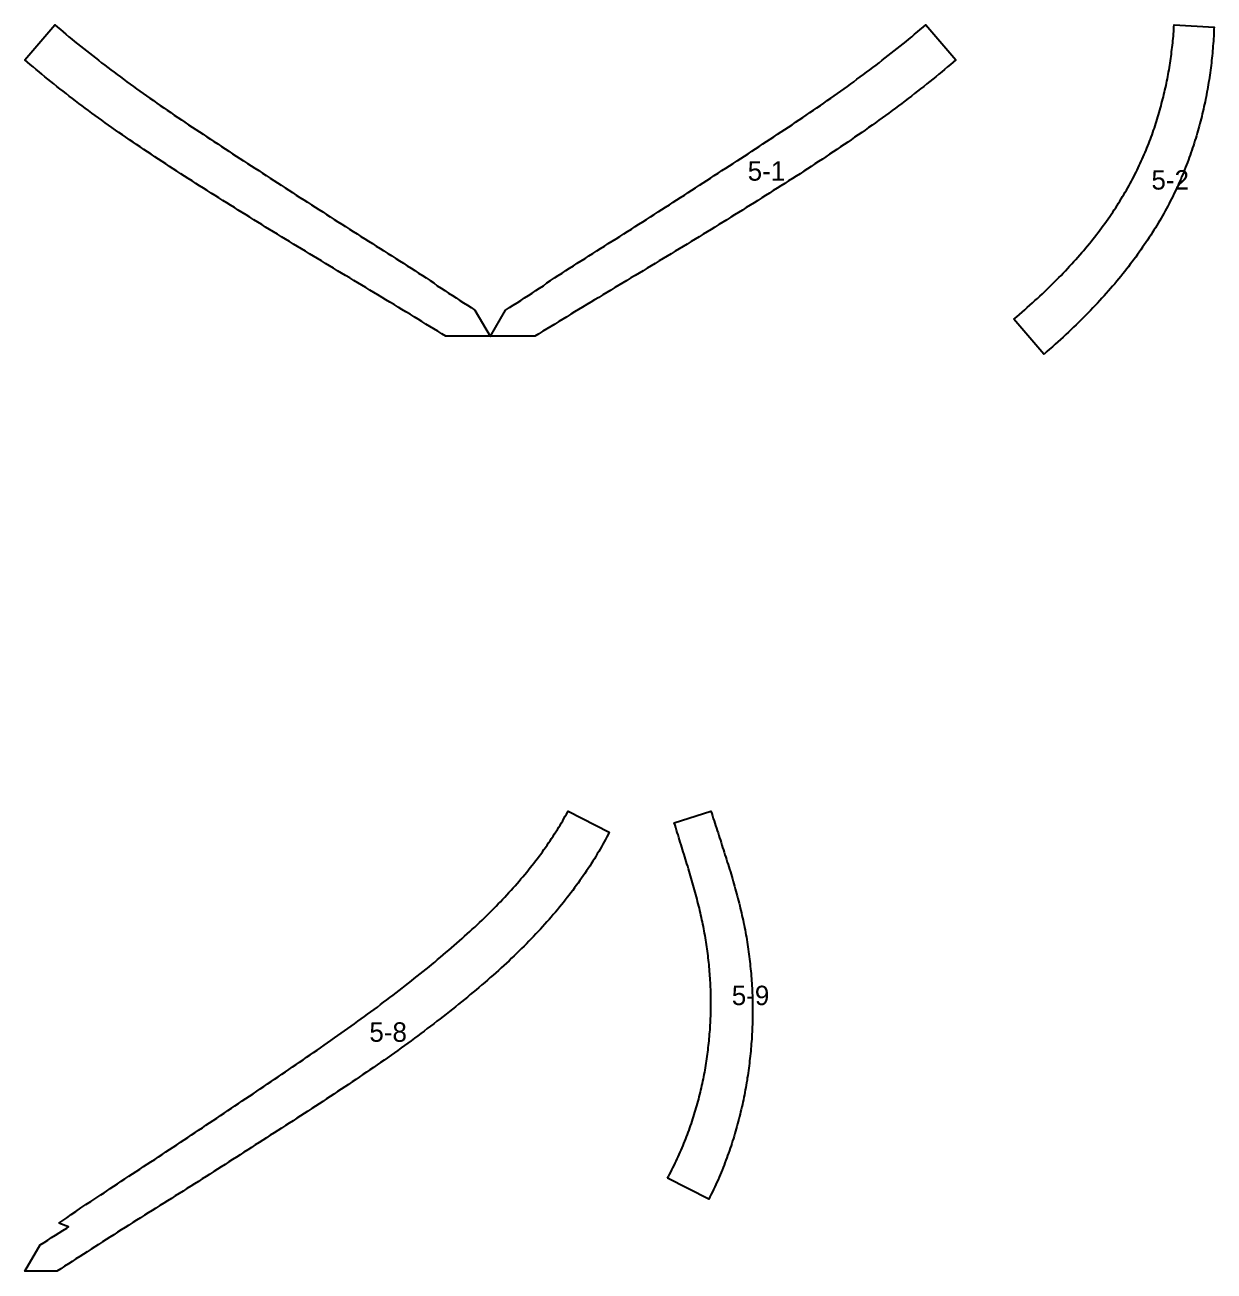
# Model space of a CAD drawing. Header units: metres. Extents: x 0 to 327, y -616 to 0.
# Drawn here: x 0 to 122.5, y -616.2 to -487.7 of the extents above; entities that cross this region are included whole.
import ezdxf

# ---------------------------------------------------------------- set-up
doc = ezdxf.new("R2010")
doc.units = ezdxf.units.M

msp = doc.modelspace()

# ---------------------------------------------------------------- linework, layer by layer
at = {"layer": 'F5_A'}
for points in [[(0, -491.34), (0, -491.34), (3.08, -487.73), (3.08, -487.73), (3.08, -487.73), (3.36, -487.97), (3.36, -487.97), (3.65, -488.21), (3.65, -488.21), (3.94, -488.45), (3.94, -488.45), (4.23, -488.69), (4.23, -488.69), (4.53, -488.94), (4.53, -488.94), (4.82, -489.18), (4.82, -489.18), (5.12, -489.42), (5.12, -489.42), (5.42, -489.67), (5.42, -489.67), (5.72, -489.91), (5.72, -489.91), (6.03, -490.15), (6.03, -490.15), (6.33, -490.4), (6.33, -490.4), (6.64, -490.64), (6.64, -490.64), (6.95, -490.89), (6.95, -490.89), (7.27, -491.13), (7.27, -491.13), (7.58, -491.37), (7.58, -491.37), (7.9, -491.62), (7.9, -491.62), (8.22, -491.86), (8.22, -491.86), (8.54, -492.11), (8.54, -492.11), (8.86, -492.35), (8.86, -492.35), (9.19, -492.6), (9.19, -492.6), (9.51, -492.84), (9.51, -492.84), (9.84, -493.09), (9.84, -493.09), (10.17, -493.33), (10.17, -493.33), (10.5, -493.58), (10.5, -493.58), (10.83, -493.82), (10.83, -493.82), (11.17, -494.06), (11.17, -494.06), (11.5, -494.31), (11.5, -494.31), (11.84, -494.55), (11.84, -494.55), (12.19, -494.8), (12.19, -494.8), (12.53, -495.04), (12.53, -495.04), (12.88, -495.29), (12.88, -495.29), (13.24, -495.53), (13.24, -495.53), (13.59, -495.78), (13.59, -495.78), (13.95, -496.03), (13.95, -496.03), (14.3, -496.27), (14.3, -496.27), (14.66, -496.52), (14.66, -496.52), (15.03, -496.77), (15.03, -496.77), (15.39, -497.02), (15.39, -497.02), (15.76, -497.26), (15.76, -497.26), (16.12, -497.51), (16.12, -497.51), (16.49, -497.76), (16.49, -497.76), (16.86, -498.01), (16.86, -498.01), (17.23, -498.26), (17.23, -498.26), (17.61, -498.51), (17.61, -498.51), (17.98, -498.75), (17.98, -498.75), (18.35, -499), (18.73, -499.25), (19.11, -499.5), (19.11, -499.5), (19.48, -499.75), (19.48, -499.75), (19.86, -500), (20.24, -500.25), (20.62, -500.5), (21, -500.75), (21.38, -501), (21.38, -501), (21.76, -501.25), (21.76, -501.25), (22.15, -501.5), (22.15, -501.5), (22.53, -501.75), (22.53, -501.75), (22.92, -502), (22.92, -502), (23.31, -502.25), (23.31, -502.25), (23.7, -502.5), (23.7, -502.5), (24.09, -502.75), (24.48, -503), (24.87, -503.25), (25.26, -503.51), (25.64, -503.76), (26.03, -504.01), (26.41, -504.26), (26.8, -504.51), (27.19, -504.76), (27.57, -505.01), (27.96, -505.26), (28.34, -505.51), (28.73, -505.76), (28.73, -505.76), (29.12, -506.01), (29.12, -506.01), (29.51, -506.26), (29.9, -506.51), (30.29, -506.76), (30.68, -507.01), (31.07, -507.27), (31.46, -507.52), (31.85, -507.77), (32.25, -508.02), (32.64, -508.27), (33.03, -508.52), (33.43, -508.77), (33.82, -509.02), (34.22, -509.27), (34.61, -509.52), (35.01, -509.77), (35.4, -510.02), (35.8, -510.27), (36.2, -510.52), (36.59, -510.78), (36.99, -511.03), (37.39, -511.28), (37.8, -511.53), (38.2, -511.79), (38.6, -512.04), (39, -512.29), (39.39, -512.55), (39.78, -512.8), (40.17, -513.05), (40.56, -513.3), (40.96, -513.56), (41.35, -513.81), (41.74, -514.06), (42.13, -514.31), (42.13, -514.31), (42.48, -514.62), (42.48, -514.62), (42.48, -514.62), (42.87, -514.87), (43.26, -515.12), (43.65, -515.37), (44.04, -515.62), (44.42, -515.87), (44.81, -516.12), (45.2, -516.37), (45.59, -516.62), (45.59, -516.62), (45.98, -516.87), (46.37, -517.12), (46.37, -517.12), (46.37, -517.12), (47.94, -519.8), (47.94, -519.8), (47.94, -519.8), (47.94, -519.8), (47.95, -519.8), (47.95, -519.8), (47.95, -519.8), (47.95, -519.8), (47.95, -519.8), (47.95, -519.8), (47.95, -519.8), (47.95, -519.8), (47.95, -519.8), (47.95, -519.8), (47.96, -519.8), (47.96, -519.8), (47.96, -519.8), (47.96, -519.8), (47.96, -519.8), (47.96, -519.8), (47.96, -519.8), (47.96, -519.8), (49.53, -517.12), (49.53, -517.12), (49.53, -517.12), (49.92, -516.87), (50.32, -516.62), (50.32, -516.62), (50.7, -516.37), (51.09, -516.12), (51.48, -515.87), (51.87, -515.62), (52.26, -515.37), (52.64, -515.12), (53.03, -514.87), (53.42, -514.62), (53.42, -514.62), (53.42, -514.62), (53.77, -514.31), (53.77, -514.31), (54.16, -514.06), (54.56, -513.81), (54.95, -513.56), (55.34, -513.3), (55.73, -513.05), (56.12, -512.8), (56.51, -512.55), (56.91, -512.29), (57.3, -512.04), (57.71, -511.79), (58.11, -511.53), (58.51, -511.28), (58.91, -511.03), (59.31, -510.78), (59.71, -510.52), (60.1, -510.27), (60.5, -510.02), (60.9, -509.77), (61.29, -509.52), (61.69, -509.27), (62.08, -509.02), (62.48, -508.77), (62.87, -508.52), (63.26, -508.27), (63.66, -508.02), (64.05, -507.77), (64.44, -507.52), (64.84, -507.27), (65.23, -507.01), (65.62, -506.76), (66.01, -506.51), (66.4, -506.26), (66.79, -506.01), (66.79, -506.01), (67.17, -505.76), (67.17, -505.76), (67.56, -505.51), (67.95, -505.26), (68.33, -505.01), (68.72, -504.76), (69.1, -504.51), (69.49, -504.26), (69.88, -504.01), (70.26, -503.76), (70.65, -503.51), (71.03, -503.25), (71.42, -503), (71.81, -502.75), (72.2, -502.5), (72.2, -502.5), (72.59, -502.25), (72.59, -502.25), (72.98, -502), (72.98, -502), (73.37, -501.75), (73.37, -501.75), (73.76, -501.5), (73.76, -501.5), (74.14, -501.25), (74.14, -501.25), (74.52, -501), (74.52, -501), (74.9, -500.75), (75.28, -500.5), (75.66, -500.25), (76.04, -500), (76.42, -499.75), (76.42, -499.75), (76.8, -499.5), (76.8, -499.5), (77.17, -499.25), (77.55, -499), (77.92, -498.75), (77.92, -498.75), (78.3, -498.51), (78.3, -498.51), (78.67, -498.26), (78.67, -498.26), (79.04, -498.01), (79.04, -498.01), (79.41, -497.76), (79.41, -497.76), (79.78, -497.51), (79.78, -497.51), (80.15, -497.26), (80.15, -497.26), (80.51, -497.02), (80.51, -497.02), (80.88, -496.77), (80.88, -496.77), (81.24, -496.52), (81.24, -496.52), (81.6, -496.27), (81.6, -496.27), (81.96, -496.03), (81.96, -496.03), (82.31, -495.78), (82.31, -495.78), (82.67, -495.53), (82.67, -495.53), (83.02, -495.29), (83.02, -495.29), (83.37, -495.04), (83.37, -495.04), (83.72, -494.8), (83.72, -494.8), (84.06, -494.55), (84.06, -494.55), (84.4, -494.31), (84.4, -494.31), (84.74, -494.06), (84.74, -494.06), (85.07, -493.82), (85.07, -493.82), (85.4, -493.58), (85.4, -493.58), (85.73, -493.33), (85.73, -493.33), (86.06, -493.09), (86.06, -493.09), (86.39, -492.84), (86.39, -492.84), (86.72, -492.6), (86.72, -492.6), (87.04, -492.35), (87.04, -492.35), (87.36, -492.11), (87.36, -492.11), (87.69, -491.86), (87.69, -491.86), (88.01, -491.62), (88.01, -491.62), (88.32, -491.37), (88.32, -491.37), (88.64, -491.13), (88.64, -491.13), (88.95, -490.89), (88.95, -490.89), (89.26, -490.64), (89.26, -490.64), (89.57, -490.4), (89.57, -490.4), (89.88, -490.15), (89.88, -490.15), (90.18, -489.91), (90.18, -489.91), (90.48, -489.67), (90.48, -489.67), (90.78, -489.42), (90.78, -489.42), (91.08, -489.18), (91.08, -489.18), (91.38, -488.94), (91.38, -488.94), (91.67, -488.69), (91.67, -488.69), (91.96, -488.45), (91.96, -488.45), (92.25, -488.21), (92.25, -488.21), (92.54, -487.97), (92.54, -487.97), (92.83, -487.73), (92.83, -487.73), (92.83, -487.73), (95.9, -491.34), (95.9, -491.34), (95.9, -491.34), (95.64, -491.56), (95.35, -491.81), (95.06, -492.06), (94.76, -492.31), (94.46, -492.56), (94.16, -492.81), (93.85, -493.06), (93.54, -493.31), (93.24, -493.56), (92.92, -493.81), (92.61, -494.06), (92.29, -494.31), (91.98, -494.56), (91.66, -494.81), (91.33, -495.06), (91.01, -495.31), (90.68, -495.56), (90.35, -495.81), (90.02, -496.06), (89.69, -496.31), (89.35, -496.56), (89.02, -496.81), (88.68, -497.06), (88.33, -497.31), (87.99, -497.56), (87.64, -497.81), (87.28, -498.06), (86.93, -498.31), (86.57, -498.56), (86.22, -498.81), (85.86, -499.06), (85.49, -499.31), (85.13, -499.56), (84.77, -499.81), (84.4, -500.06), (84.03, -500.31), (83.66, -500.56), (83.29, -500.81), (82.91, -501.06), (82.53, -501.31), (82.16, -501.56), (81.78, -501.81), (81.39, -502.06), (81.01, -502.31), (80.63, -502.56), (80.24, -502.81), (79.86, -503.06), (79.47, -503.31), (79.08, -503.56), (78.69, -503.81), (78.3, -504.06), (77.9, -504.31), (77.51, -504.56), (77.11, -504.81), (76.72, -505.06), (76.32, -505.31), (75.92, -505.56), (75.52, -505.81), (75.12, -506.06), (75.12, -506.06), (74.72, -506.31), (74.32, -506.56), (73.92, -506.81), (73.52, -507.06), (73.12, -507.31), (72.72, -507.56), (72.32, -507.81), (71.91, -508.06), (71.51, -508.31), (71.1, -508.56), (70.69, -508.81), (70.28, -509.06), (70.28, -509.06), (69.88, -509.31), (69.47, -509.56), (69.06, -509.81), (68.65, -510.06), (68.24, -510.31), (67.83, -510.56), (67.42, -510.81), (67.01, -511.06), (66.6, -511.31), (66.18, -511.56), (65.77, -511.81), (65.36, -512.06), (64.94, -512.31), (64.53, -512.56), (64.11, -512.81), (63.7, -513.06), (63.28, -513.31), (62.86, -513.56), (62.44, -513.81), (62.03, -514.06), (61.61, -514.31), (61.19, -514.56), (60.77, -514.81), (60.77, -514.81), (60.36, -515.06), (60.36, -515.06), (59.94, -515.31), (59.53, -515.56), (59.12, -515.81), (58.7, -516.06), (58.29, -516.31), (57.88, -516.56), (57.46, -516.81), (57.05, -517.06), (56.64, -517.31), (56.64, -517.31), (56.23, -517.56), (56.23, -517.56), (55.82, -517.81), (55.41, -518.06), (55, -518.31), (54.59, -518.56), (54.18, -518.81), (53.77, -519.06), (53.37, -519.31), (52.95, -519.56), (52.54, -519.81), (52.54, -519.81), (52.54, -519.81), (43.36, -519.81), (43.36, -519.81), (43.36, -519.81), (42.95, -519.56), (42.54, -519.31), (42.13, -519.06), (41.72, -518.81), (41.31, -518.56), (40.9, -518.31), (40.5, -518.06), (40.09, -517.81), (39.68, -517.56), (39.68, -517.56), (39.26, -517.31), (39.26, -517.31), (38.85, -517.06), (38.44, -516.81), (38.03, -516.56), (37.61, -516.31), (37.2, -516.06), (36.79, -515.81), (36.37, -515.56), (35.96, -515.31), (35.55, -515.06), (35.55, -515.06), (35.13, -514.81), (35.13, -514.81), (34.71, -514.56), (34.29, -514.31), (33.88, -514.06), (33.46, -513.81), (33.04, -513.56), (32.62, -513.31), (32.21, -513.06), (31.79, -512.81), (31.38, -512.56), (30.96, -512.31), (30.55, -512.06), (30.13, -511.81), (29.72, -511.56), (29.31, -511.31), (28.9, -511.06), (28.48, -510.81), (28.07, -510.56), (27.66, -510.31), (27.25, -510.06), (26.84, -509.81), (26.43, -509.56), (26.03, -509.31), (25.62, -509.06), (25.62, -509.06), (25.21, -508.81), (24.8, -508.56), (24.4, -508.31), (23.99, -508.06), (23.59, -507.81), (23.18, -507.56), (22.78, -507.31), (22.38, -507.06), (21.98, -506.81), (21.58, -506.56), (21.18, -506.31), (20.79, -506.06), (20.79, -506.06), (20.38, -505.81), (19.98, -505.56), (19.59, -505.31), (19.19, -505.06), (18.79, -504.81), (18.39, -504.56), (18, -504.31), (17.61, -504.06), (17.22, -503.81), (16.82, -503.56), (16.44, -503.31), (16.05, -503.06), (15.66, -502.81), (15.28, -502.56), (14.89, -502.31), (14.51, -502.06), (14.13, -501.81), (13.75, -501.56), (13.37, -501.31), (12.99, -501.06), (12.62, -500.81), (12.24, -500.56), (11.87, -500.31), (11.5, -500.06), (11.14, -499.81), (10.77, -499.56), (10.41, -499.31), (10.05, -499.06), (9.69, -498.81), (9.33, -498.56), (8.97, -498.31), (8.62, -498.06), (8.27, -497.81), (7.92, -497.56), (7.57, -497.31), (7.23, -497.06), (6.89, -496.81), (6.55, -496.56), (6.22, -496.31), (5.88, -496.06), (5.55, -495.81), (5.22, -495.56), (4.9, -495.31), (4.57, -495.06), (4.25, -494.81), (3.93, -494.56), (3.61, -494.31), (3.29, -494.06), (2.98, -493.81), (2.67, -493.56), (2.36, -493.31), (2.05, -493.06), (1.75, -492.81), (1.45, -492.56), (1.15, -492.31), (0.85, -492.06), (0.55, -491.81), (0.26, -491.56), (0, -491.34), (0, -491.34)], [(101.9, -518.07), (102.19, -517.83), (102.46, -517.59), (102.74, -517.35), (103.01, -517.11), (103.28, -516.87), (103.55, -516.63), (103.81, -516.39), (104.07, -516.15), (104.33, -515.92), (104.58, -515.68), (104.83, -515.44), (105.08, -515.2), (105.33, -514.97), (105.57, -514.73), (105.81, -514.49), (106.05, -514.26), (106.29, -514.02), (106.52, -513.78), (106.75, -513.55), (106.98, -513.31), (107.2, -513.07), (107.42, -512.84), (107.64, -512.6), (107.86, -512.37), (108.07, -512.13), (108.28, -511.9), (108.49, -511.67), (108.69, -511.43), (108.89, -511.2), (109.09, -510.97), (109.29, -510.74), (109.48, -510.5), (109.67, -510.27), (109.86, -510.04), (110.04, -509.81), (110.23, -509.57), (110.41, -509.34), (110.58, -509.11), (110.76, -508.88), (110.93, -508.64), (111.11, -508.41), (111.28, -508.18), (111.44, -507.95), (111.61, -507.72), (111.77, -507.49), (111.93, -507.26), (112.09, -507.03), (112.24, -506.8), (112.39, -506.57), (112.54, -506.34), (112.68, -506.11), (112.82, -505.89), (112.96, -505.66), (113.1, -505.43), (113.24, -505.2), (113.37, -504.97), (113.5, -504.75), (113.63, -504.52), (113.76, -504.29), (113.89, -504.06), (114.01, -503.83), (114.13, -503.61), (114.25, -503.38), (114.36, -503.15), (114.48, -502.92), (114.59, -502.69), (114.7, -502.46), (114.81, -502.23), (114.92, -502.01), (115.02, -501.78), (115.13, -501.55), (115.23, -501.32), (115.33, -501.1), (115.42, -500.87), (115.52, -500.65), (115.61, -500.42), (115.7, -500.19), (115.79, -499.96), (115.88, -499.74), (115.96, -499.51), (116.04, -499.28), (116.13, -499.05), (116.21, -498.82), (116.29, -498.59), (116.37, -498.36), (116.44, -498.13), (116.52, -497.9), (116.59, -497.67), (116.66, -497.44), (116.73, -497.21), (116.8, -496.98), (116.87, -496.75), (116.94, -496.52), (117, -496.28), (117.06, -496.05), (117.12, -495.82), (117.19, -495.59), (117.24, -495.36), (117.3, -495.13), (117.36, -494.9), (117.41, -494.67), (117.46, -494.44), (117.52, -494.21), (117.57, -493.98), (117.61, -493.74), (117.66, -493.51), (117.71, -493.28), (117.75, -493.05), (117.8, -492.82), (117.84, -492.59), (117.88, -492.36), (117.92, -492.13), (117.95, -491.89), (117.99, -491.66), (118.03, -491.43), (118.06, -491.2), (118.09, -490.97), (118.12, -490.74), (118.15, -490.51), (118.18, -490.27), (118.21, -490.04), (118.23, -489.81), (118.26, -489.58), (118.28, -489.35), (118.3, -489.12), (118.33, -488.88), (118.34, -488.65), (118.36, -488.42), (118.38, -488.19), (118.39, -487.96), (118.41, -487.73), (122.52, -487.95), (122.51, -488.15), (122.5, -488.4), (122.49, -488.65), (122.48, -488.9), (122.46, -489.15), (122.45, -489.4), (122.43, -489.65), (122.41, -489.9), (122.39, -490.15), (122.37, -490.4), (122.35, -490.65), (122.32, -490.9), (122.3, -491.15), (122.27, -491.4), (122.24, -491.65), (122.21, -491.9), (122.18, -492.15), (122.15, -492.4), (122.11, -492.65), (122.08, -492.9), (122.04, -493.15), (122, -493.4), (121.96, -493.65), (121.92, -493.9), (121.88, -494.15), (121.83, -494.4), (121.79, -494.65), (121.74, -494.9), (121.69, -495.15), (121.64, -495.4), (121.59, -495.65), (121.54, -495.9), (121.48, -496.15), (121.43, -496.4), (121.37, -496.65), (121.31, -496.9), (121.25, -497.15), (121.19, -497.4), (121.12, -497.65), (121.06, -497.9), (120.99, -498.15), (120.92, -498.4), (120.85, -498.65), (120.78, -498.9), (120.71, -499.15), (120.63, -499.4), (120.55, -499.65), (120.48, -499.9), (120.39, -500.15), (120.31, -500.4), (120.23, -500.65), (120.14, -500.9), (120.06, -501.15), (119.97, -501.4), (119.88, -501.65), (119.79, -501.9), (119.69, -502.15), (119.59, -502.4), (119.49, -502.65), (119.39, -502.9), (119.29, -503.15), (119.18, -503.4), (119.08, -503.65), (118.97, -503.9), (118.85, -504.15), (118.74, -504.4), (118.63, -504.65), (118.51, -504.9), (118.39, -505.15), (118.26, -505.4), (118.14, -505.65), (118.01, -505.9), (117.89, -506.15), (117.75, -506.4), (117.62, -506.65), (117.49, -506.9), (117.35, -507.15), (117.21, -507.4), (117.06, -507.65), (116.92, -507.9), (116.77, -508.15), (116.62, -508.4), (116.47, -508.65), (116.32, -508.9), (116.16, -509.15), (116, -509.4), (115.84, -509.65), (115.67, -509.9), (115.5, -510.15), (115.33, -510.4), (115.16, -510.65), (114.99, -510.9), (114.81, -511.15), (114.63, -511.4), (114.45, -511.65), (114.27, -511.9), (114.08, -512.15), (113.89, -512.4), (113.7, -512.65), (113.5, -512.9), (113.31, -513.15), (113.11, -513.4), (112.91, -513.65), (112.7, -513.9), (112.49, -514.15), (112.28, -514.4), (112.07, -514.65), (111.86, -514.9), (111.64, -515.15), (111.42, -515.4), (111.19, -515.65), (110.97, -515.9), (110.74, -516.15), (110.5, -516.4), (110.27, -516.65), (110.03, -516.9), (109.79, -517.15), (109.55, -517.4), (109.3, -517.65), (109.06, -517.9), (108.81, -518.15), (108.55, -518.4), (108.3, -518.65), (108.04, -518.9), (107.78, -519.15), (107.51, -519.4), (107.24, -519.65), (106.97, -519.9), (106.7, -520.15), (106.42, -520.4), (106.15, -520.65), (105.86, -520.9), (105.58, -521.15), (105.3, -521.4), (105.01, -521.65), (104.98, -521.68), (101.9, -518.07)]]:
    msp.add_lwpolyline(points, close=True, dxfattribs=at)
at = {"layer": 'F5_F'}
for points in [[(3.49, -611.26), (3.89, -610.99), (4.32, -610.69), (4.78, -610.37), (5.25, -610.03), (5.75, -609.68), (6.26, -609.34), (6.78, -609), (7.3, -608.66), (7.82, -608.34), (8.15, -608.12), (8.39, -607.94), (8.78, -607.68), (9.16, -607.43), (9.55, -607.18), (9.93, -606.93), (10.31, -606.68), (10.69, -606.42), (11.08, -606.17), (11.46, -605.92), (11.84, -605.67), (12.22, -605.42), (12.6, -605.17), (12.98, -604.92), (13.37, -604.67), (13.75, -604.42), (14.13, -604.16), (14.51, -603.91), (14.89, -603.66), (15.27, -603.41), (15.64, -603.16), (16.02, -602.91), (16.4, -602.66), (16.78, -602.41), (17.15, -602.16), (17.53, -601.91), (17.9, -601.66), (18.28, -601.41), (18.65, -601.16), (19.02, -600.91), (19.4, -600.66), (19.77, -600.41), (20.15, -600.15), (20.52, -599.9), (20.89, -599.65), (21.27, -599.4), (21.64, -599.15), (22.02, -598.9), (22.39, -598.65), (22.77, -598.4), (23.14, -598.15), (23.51, -597.9), (23.88, -597.65), (24.25, -597.4), (24.62, -597.15), (24.99, -596.9), (25.36, -596.65), (25.73, -596.4), (26.09, -596.15), (26.46, -595.9), (26.83, -595.65), (27.2, -595.4), (27.56, -595.15), (27.93, -594.9), (28.29, -594.65), (28.66, -594.4), (29.02, -594.15), (29.38, -593.9), (29.74, -593.65), (30.1, -593.4), (30.46, -593.16), (30.82, -592.91), (31.18, -592.66), (31.53, -592.41), (31.88, -592.16), (32.23, -591.92), (32.59, -591.67), (32.93, -591.42), (33.28, -591.18), (33.63, -590.93), (33.97, -590.69), (34.31, -590.44), (34.64, -590.2), (34.98, -589.95), (35.31, -589.7), (35.64, -589.46), (35.98, -589.21), (36.31, -588.97), (36.64, -588.72), (36.96, -588.48), (37.29, -588.23), (37.61, -587.99), (37.93, -587.74), (38.25, -587.5), (38.57, -587.25), (38.88, -587.01), (39.2, -586.76), (39.51, -586.52), (39.82, -586.27), (40.12, -586.03), (40.43, -585.79), (40.73, -585.54), (41.04, -585.3), (41.34, -585.06), (41.64, -584.81), (41.94, -584.57), (42.23, -584.33), (42.52, -584.08), (42.81, -583.84), (43.1, -583.6), (43.38, -583.36), (43.67, -583.12), (43.95, -582.87), (44.22, -582.63), (44.5, -582.39), (44.77, -582.15), (45.04, -581.91), (45.3, -581.67), (45.57, -581.43), (45.83, -581.19), (46.09, -580.95), (46.35, -580.72), (46.6, -580.48), (46.85, -580.24), (47.1, -580), (47.35, -579.76), (47.59, -579.52), (47.84, -579.29), (48.07, -579.05), (48.31, -578.81), (48.54, -578.58), (48.77, -578.34), (49, -578.11), (49.22, -577.87), (49.44, -577.63), (49.66, -577.4), (49.87, -577.16), (50.09, -576.93), (50.3, -576.69), (50.51, -576.46), (50.71, -576.23), (50.91, -575.99), (51.11, -575.76), (51.31, -575.53), (51.5, -575.29), (51.7, -575.06), (51.89, -574.82), (52.07, -574.59), (52.26, -574.36), (52.44, -574.13), (52.62, -573.89), (52.8, -573.66), (52.97, -573.43), (53.14, -573.2), (53.31, -572.97), (53.48, -572.74), (53.64, -572.51), (53.8, -572.28), (53.96, -572.05), (54.11, -571.82), (54.26, -571.59), (54.42, -571.36), (54.57, -571.13), (54.71, -570.9), (54.86, -570.67), (55, -570.44), (55.14, -570.21), (55.28, -569.98), (55.41, -569.76), (55.54, -569.53), (55.67, -569.3), (55.8, -569.07), (55.93, -568.84), (55.97, -568.77), (60.21, -570.94), (60.08, -571.19), (59.95, -571.44), (59.82, -571.69), (59.68, -571.94), (59.54, -572.19), (59.4, -572.44), (59.26, -572.69), (59.12, -572.94), (58.97, -573.19), (58.82, -573.44), (58.67, -573.69), (58.51, -573.94), (58.35, -574.19), (58.19, -574.44), (58.03, -574.69), (57.86, -574.94), (57.69, -575.19), (57.52, -575.44), (57.35, -575.69), (57.17, -575.94), (56.99, -576.19), (56.81, -576.44), (56.62, -576.69), (56.44, -576.94), (56.25, -577.19), (56.06, -577.44), (55.87, -577.69), (55.67, -577.94), (55.48, -578.19), (55.27, -578.44), (55.07, -578.69), (54.86, -578.94), (54.65, -579.19), (54.44, -579.44), (54.22, -579.69), (54.01, -579.94), (53.79, -580.19), (53.56, -580.44), (53.34, -580.69), (53.11, -580.94), (52.87, -581.19), (52.64, -581.44), (52.4, -581.69), (52.16, -581.94), (51.92, -582.19), (51.67, -582.44), (51.43, -582.69), (51.18, -582.94), (50.92, -583.19), (50.66, -583.44), (50.41, -583.69), (50.14, -583.94), (49.88, -584.19), (49.61, -584.44), (49.34, -584.69), (49.07, -584.94), (48.8, -585.19), (48.52, -585.44), (48.23, -585.69), (47.95, -585.94), (47.66, -586.19), (47.37, -586.44), (47.08, -586.69), (46.78, -586.94), (46.49, -587.19), (46.19, -587.44), (45.89, -587.69), (45.59, -587.94), (45.28, -588.19), (44.97, -588.44), (44.66, -588.69), (44.35, -588.94), (44.04, -589.19), (43.73, -589.44), (43.41, -589.69), (43.09, -589.94), (42.77, -590.19), (42.45, -590.44), (42.12, -590.69), (41.79, -590.94), (41.46, -591.19), (41.13, -591.44), (40.8, -591.69), (40.47, -591.94), (40.13, -592.19), (39.79, -592.44), (39.45, -592.69), (39.11, -592.94), (38.77, -593.19), (38.42, -593.44), (38.07, -593.69), (37.72, -593.94), (37.36, -594.19), (37, -594.44), (36.64, -594.69), (36.28, -594.94), (35.92, -595.19), (35.55, -595.44), (35.19, -595.69), (34.82, -595.94), (34.45, -596.19), (34.08, -596.44), (33.71, -596.69), (33.33, -596.94), (32.96, -597.19), (32.58, -597.44), (32.21, -597.69), (31.83, -597.94), (31.45, -598.19), (31.07, -598.44), (30.69, -598.69), (30.31, -598.94), (29.93, -599.19), (29.55, -599.44), (29.16, -599.69), (28.78, -599.94), (28.39, -600.19), (28, -600.44), (27.62, -600.69), (27.23, -600.94), (26.84, -601.19), (26.45, -601.44), (26.06, -601.69), (25.67, -601.94), (25.28, -602.19), (24.89, -602.44), (24.5, -602.69), (24.12, -602.94), (23.73, -603.19), (23.35, -603.44), (22.96, -603.69), (22.57, -603.94), (22.18, -604.19), (21.79, -604.44), (21.4, -604.69), (21.01, -604.94), (20.62, -605.19), (20.23, -605.44), (19.84, -605.69), (19.45, -605.94), (19.05, -606.19), (18.66, -606.44), (18.26, -606.69), (17.87, -606.94), (17.47, -607.19), (17.08, -607.44), (16.68, -607.69), (16.29, -607.94), (15.89, -608.19), (15.49, -608.44), (15.09, -608.69), (14.7, -608.94), (14.3, -609.19), (13.9, -609.44), (13.5, -609.69), (13.1, -609.94), (12.7, -610.19), (12.31, -610.44), (11.91, -610.69), (11.51, -610.94), (11.11, -611.19), (10.71, -611.44), (10.32, -611.69), (9.93, -611.94), (9.54, -612.19), (9.15, -612.44), (8.76, -612.69), (8.37, -612.94), (7.98, -613.19), (7.59, -613.44), (7.2, -613.69), (6.81, -613.94), (6.42, -614.19), (6.03, -614.44), (5.64, -614.69), (5.26, -614.94), (4.87, -615.19), (4.48, -615.44), (4.09, -615.69), (3.7, -615.94), (3.3, -616.19), (0, -616.19), (1.58, -613.49), (1.97, -613.24), (2.37, -612.99), (2.75, -612.74), (3.14, -612.49), (3.53, -612.25), (3.92, -612), (4.3, -611.75), (4.48, -611.64), (3.49, -611.26)], [(66.21, -606.6), (66.3, -606.44), (66.42, -606.22), (66.54, -605.99), (66.66, -605.76), (66.77, -605.53), (66.88, -605.3), (67, -605.08), (67.11, -604.85), (67.21, -604.62), (67.32, -604.4), (67.42, -604.17), (67.52, -603.94), (67.62, -603.71), (67.72, -603.49), (67.81, -603.26), (67.9, -603.03), (68, -602.8), (68.09, -602.57), (68.17, -602.35), (68.26, -602.12), (68.35, -601.89), (68.43, -601.66), (68.51, -601.43), (68.59, -601.2), (68.67, -600.97), (68.74, -600.74), (68.82, -600.51), (68.89, -600.28), (68.96, -600.05), (69.03, -599.82), (69.1, -599.59), (69.17, -599.36), (69.24, -599.14), (69.3, -598.91), (69.36, -598.68), (69.42, -598.45), (69.48, -598.22), (69.54, -597.99), (69.6, -597.76), (69.65, -597.53), (69.7, -597.3), (69.76, -597.07), (69.81, -596.84), (69.85, -596.61), (69.9, -596.38), (69.95, -596.15), (69.99, -595.92), (70.04, -595.69), (70.08, -595.46), (70.12, -595.23), (70.16, -595), (70.19, -594.77), (70.23, -594.54), (70.26, -594.31), (70.3, -594.07), (70.33, -593.84), (70.36, -593.61), (70.39, -593.38), (70.41, -593.15), (70.44, -592.92), (70.47, -592.69), (70.49, -592.46), (70.51, -592.23), (70.53, -592), (70.55, -591.77), (70.57, -591.54), (70.59, -591.31), (70.6, -591.07), (70.61, -590.84), (70.63, -590.61), (70.64, -590.38), (70.65, -590.15), (70.66, -589.92), (70.66, -589.69), (70.67, -589.46), (70.67, -589.23), (70.68, -588.99), (70.68, -588.76), (70.68, -588.53), (70.68, -588.3), (70.68, -588.07), (70.67, -587.84), (70.67, -587.61), (70.66, -587.38), (70.66, -587.14), (70.65, -586.91), (70.64, -586.68), (70.63, -586.45), (70.61, -586.22), (70.6, -585.99), (70.58, -585.76), (70.57, -585.53), (70.55, -585.29), (70.53, -585.06), (70.51, -584.83), (70.49, -584.6), (70.46, -584.37), (70.44, -584.14), (70.41, -583.91), (70.39, -583.68), (70.36, -583.44), (70.33, -583.21), (70.29, -582.98), (70.26, -582.75), (70.23, -582.52), (70.19, -582.29), (70.15, -582.06), (70.12, -581.82), (70.08, -581.59), (70.03, -581.36), (69.99, -581.13), (69.95, -580.9), (69.9, -580.66), (69.85, -580.43), (69.81, -580.2), (69.76, -579.97), (69.7, -579.73), (69.65, -579.5), (69.6, -579.26), (69.54, -579.03), (69.49, -578.79), (69.43, -578.56), (69.37, -578.32), (69.31, -578.08), (69.25, -577.85), (69.19, -577.61), (69.12, -577.37), (69.06, -577.13), (68.99, -576.89), (68.92, -576.65), (68.86, -576.41), (68.79, -576.17), (68.72, -575.93), (68.65, -575.68), (68.58, -575.44), (68.51, -575.2), (68.43, -574.95), (68.36, -574.71), (68.29, -574.46), (68.21, -574.22), (68.14, -573.97), (68.06, -573.73), (67.98, -573.48), (67.91, -573.23), (67.83, -572.98), (67.75, -572.73), (67.68, -572.48), (67.6, -572.24), (67.52, -571.98), (67.44, -571.73), (67.37, -571.48), (67.29, -571.23), (67.21, -570.98), (67.13, -570.73), (67.05, -570.47), (66.98, -570.22), (66.9, -569.97), (70.68, -568.77), (70.76, -569.02), (70.84, -569.27), (70.92, -569.52), (71, -569.77), (71.08, -570.02), (71.16, -570.27), (71.25, -570.52), (71.33, -570.77), (71.41, -571.02), (71.49, -571.27), (71.57, -571.52), (71.65, -571.77), (71.73, -572.02), (71.81, -572.27), (71.89, -572.52), (71.97, -572.77), (72.05, -573.02), (72.13, -573.27), (72.21, -573.52), (72.29, -573.77), (72.37, -574.02), (72.45, -574.27), (72.52, -574.52), (72.6, -574.77), (72.68, -575.02), (72.75, -575.27), (72.83, -575.52), (72.9, -575.77), (72.97, -576.02), (73.04, -576.27), (73.11, -576.52), (73.18, -576.77), (73.25, -577.02), (73.32, -577.27), (73.39, -577.52), (73.45, -577.77), (73.52, -578.02), (73.58, -578.27), (73.65, -578.52), (73.71, -578.77), (73.77, -579.02), (73.82, -579.27), (73.88, -579.52), (73.94, -579.77), (73.99, -580.02), (74.04, -580.27), (74.1, -580.52), (74.15, -580.77), (74.2, -581.02), (74.24, -581.27), (74.29, -581.52), (74.33, -581.77), (74.37, -582.02), (74.41, -582.27), (74.45, -582.52), (74.49, -582.77), (74.53, -583.02), (74.56, -583.27), (74.6, -583.52), (74.63, -583.77), (74.66, -584.02), (74.69, -584.27), (74.72, -584.52), (74.74, -584.77), (74.77, -585.02), (74.79, -585.27), (74.81, -585.52), (74.83, -585.77), (74.85, -586.02), (74.87, -586.27), (74.89, -586.52), (74.9, -586.77), (74.92, -587.02), (74.93, -587.27), (74.94, -587.52), (74.95, -587.77), (74.96, -588.02), (74.96, -588.27), (74.97, -588.52), (74.97, -588.77), (74.97, -589.02), (74.97, -589.27), (74.97, -589.52), (74.97, -589.77), (74.97, -590.02), (74.96, -590.27), (74.96, -590.52), (74.95, -590.77), (74.94, -591.02), (74.93, -591.27), (74.92, -591.52), (74.91, -591.77), (74.89, -592.02), (74.88, -592.27), (74.86, -592.52), (74.84, -592.77), (74.82, -593.02), (74.8, -593.27), (74.78, -593.52), (74.75, -593.77), (74.73, -594.02), (74.7, -594.27), (74.67, -594.52), (74.64, -594.77), (74.61, -595.02), (74.58, -595.27), (74.55, -595.52), (74.51, -595.77), (74.47, -596.02), (74.43, -596.27), (74.4, -596.52), (74.35, -596.77), (74.31, -597.02), (74.27, -597.27), (74.22, -597.52), (74.17, -597.77), (74.13, -598.02), (74.08, -598.27), (74.02, -598.52), (73.97, -598.77), (73.92, -599.02), (73.86, -599.27), (73.8, -599.52), (73.74, -599.77), (73.68, -600.02), (73.62, -600.27), (73.56, -600.52), (73.49, -600.77), (73.42, -601.02), (73.35, -601.27), (73.29, -601.52), (73.21, -601.77), (73.14, -602.02), (73.06, -602.27), (72.99, -602.52), (72.91, -602.77), (72.83, -603.02), (72.75, -603.27), (72.66, -603.52), (72.58, -603.77), (72.49, -604.02), (72.4, -604.27), (72.31, -604.52), (72.22, -604.77), (72.13, -605.02), (72.03, -605.27), (71.93, -605.52), (71.83, -605.77), (71.73, -606.02), (71.63, -606.27), (71.52, -606.52), (71.41, -606.77), (71.3, -607.02), (71.18, -607.27), (71.07, -607.52), (70.95, -607.77), (70.83, -608.02), (70.71, -608.27), (70.58, -608.52), (70.46, -608.77), (66.21, -606.6)]]:
    msp.add_lwpolyline(points, close=True, dxfattribs=at)

# ---------------------------------------------------------------- texts
at = {"layer": 'F5_A'}
for s, p in [('5-1', (74.47, -503.78)), ('5-2', (116.07, -504.7))]:
    msp.add_text(s, height=2, dxfattribs=at).set_placement(p)
at = {"layer": 'F5_F'}
for s, p in [('5-9', (72.83, -588.77)), ('5-8', (35.49, -592.55))]:
    msp.add_text(s, height=2, dxfattribs=at).set_placement(p)

doc.saveas('drawing.dxf')
